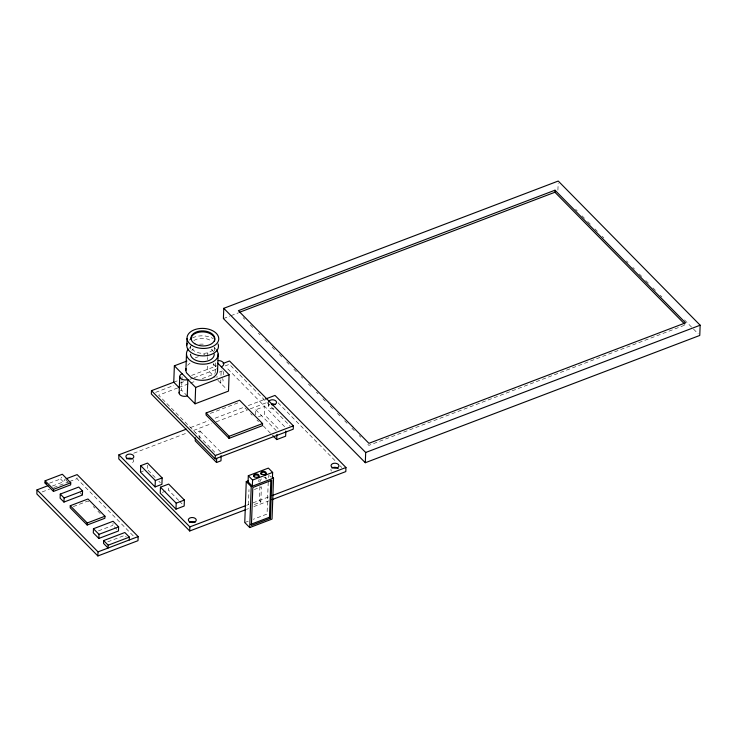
<?xml version="1.0" encoding="UTF-8"?>
<svg xmlns="http://www.w3.org/2000/svg" width="737" height="737" viewBox="0 0 737 737"><rect width="100%" height="100%" fill="white"/><g stroke="black" fill="none" stroke-linecap="round" stroke-linejoin="round"><path stroke-width="0.55" stroke-dasharray="3.69 2.76" d="M133.185 535.79L76.989 478.691L77.063 476.646M116.888 529.369L112.936 525.352L113.01 523.307M147.336 468.428L147.455 465.213M178.667 500.432L168.441 490.041L168.589 486.061M187.244 395.889L181.569 390.122L181.892 381.388M181.928 380.301L182.085 375.925M190.625 349.025L190.745 345.911A11.903 7.517 2.1 0 0 201.588 353.318A11.903 7.517 2.1 0 0 214.237 347.735M199.699 439.178L199.994 430.979L195.535 432.683M207.327 366.197L207.208 369.467L215.02 377.399M207.576 359.638L207.65 357.454M207.696 356.367L207.816 353.087L203.633 354.681M214.32 350.978L214.467 346.823M215.176 373.033L215.619 361.019M220.814 379.887L220.695 383.166A5.288 3.344 2.1 0 0 222.316 378.588M220.971 375.52L221.211 368.97M223.339 374.792L223.458 371.512M248.433 504.753L248.986 489.561M255.555 414.885L255.739 409.772L264.657 406.373L264.362 414.562L278.549 428.98M259.912 486.475L259.387 500.58L260.806 502.026L253.832 504.679M260.806 502.026L261.368 486.835L254.394 489.488M268.461 406.4L268.581 403.332M268.222 482.191L267.052 514.048L253.252 519.299M268.388 477.64L268.471 475.365M557.909 190.146L558.167 183.32M49.49 483.177L60.517 478.976L61.678 477.189M52.327 486.061L63.354 481.86L65.096 479.179M223.403 318.559L229.852 316.099M230.93 315.694L238.456 312.829M195.268 357.86L198.4 356.671M173.766 382.199L177.949 380.605M191.537 375.437L216.77 365.828M155.618 392.379L173.794 385.469M180.206 383.028L184.49 381.397M189.833 379.362L193.039 378.145M194.107 377.74L215.49 369.596M225.107 365.939L229.391 364.308L290.056 425.94M177.783 387.911L158.639 395.198L216.825 454.305M178.851 387.505L189.483 383.461M190.542 383.056L194.798 381.434M202.242 378.606L215.001 373.751M219.257 372.13L222.445 370.914M210.248 413.42L238.466 402.688M190.551 427.552L208.728 420.634M215.14 418.192L244.002 407.211M248.277 405.58L264.316 399.482M133.738 453.209L187.189 432.868M193.61 430.426L211.777 423.508M216.061 421.886L249.198 409.275M250.267 408.869L267.374 402.356M42.129 491.957L49.526 489.147M53.746 487.535L68.541 481.906M69.591 481.51L76.989 478.691M258.411 416.829L264.362 414.562M140.481 472.085L143.402 470.98M73.313 506.586L87.906 501.031L89.453 502.597M162.297 492.38L168.441 490.041M98.472 530.861L112.936 525.352M107.786 541.815L124.719 535.375L126.23 536.904M684.406 325.293L368.85 445.378L366.427 442.919M246.536 505.333L248.673 504.513M252.948 502.892L268.987 496.784M246.388 509.424L248.526 508.613M253.869 506.577L268.839 500.884M244.758 522.533L249.005 520.912M213.205 363.691L216.015 366.814A5.288 3.344 2.1 0 1 213.177 363.931M575.606 209.299L577.218 210.939M582.055 215.858L584.478 218.309M587.702 221.588L590.927 224.868M594.962 228.958L597.375 231.418M602.212 236.328L603.824 237.968M626.404 260.907L628.016 262.547M632.853 267.457L634.465 269.097M639.301 274.017L641.724 276.467M645.75 280.567L648.984 283.846M653.01 287.937L655.433 290.396M660.269 295.307L661.881 296.947M684.452 319.886L698.16 333.806M243.127 317.656L244.739 319.287M250.387 325.017L252.8 327.477M258.438 333.207L260.05 334.847M264.887 339.757L267.31 342.217M272.137 347.127L274.56 349.587M279.397 354.497L281.81 356.948M286.647 361.867L289.061 364.318M293.897 369.228L296.32 371.688M301.157 376.598L302.76 378.238M308.407 383.968L310.821 386.428M316.468 392.158L318.08 393.798M322.907 398.708L325.33 401.158M330.167 406.078L332.58 408.528M337.417 413.448L339.831 415.898M344.667 420.809L347.09 423.268M351.927 428.179L354.34 430.638M359.177 435.549L360.789 437.188M278.079 402.789L336.136 461.758M340.162 465.858L341.775 467.498M227.77 368.896L285.155 427.202M255.739 409.772L276.237 430.592M263.321 425.968L270.424 433.181M217.857 380.283L226.932 389.505M245.062 407.92L246.646 409.532M250.608 413.558L252.192 415.171M256.946 419.998L258.53 421.61M269.567 475.678L270.995 477.115M266.131 478.073L265.044 476.968A3.971 2.552 -44.5 0 1 265.007 480.008M199.994 430.979L221.284 452.61M179.46 501.234L182.601 504.43M148.073 470.27L155.756 478.083M158.833 481.206L160.371 482.772M80.112 492.712L82.406 495.052M93.304 506.522L94.852 508.088M97.938 511.22L100.25 513.578M65.888 479.99L68.283 482.422M60.517 478.976L63.354 481.86M259.866 482.099A3.971 2.552 -44.5 0 1 263.247 477.714A3.971 2.552 -44.5 0 1 266.564 479.409M258.88 481.731A3.971 2.552 -44.5 0 1 259.249 479.29M133.065 459.409A3.971 2.506 2.1 0 1 129.887 463.195M331.521 471.081A3.971 2.506 2.1 0 1 330.996 469.183M273.611 408.795A3.971 2.506 2.1 0 1 269.079 407.653A3.971 2.506 2.1 0 1 269.502 404.622M216.263 377.058A5.288 3.344 2.1 0 1 217.627 376.939M189.252 340.162A15.864 10.023 2.1 0 1 190.938 338.808M192.44 337.942A15.864 10.023 2.1 0 1 213.343 338.698M180.51 390.665A5.288 3.344 2.1 0 1 181.569 390.122M193.859 340.568A11.903 7.517 2.1 0 1 212.072 341.48M187.668 365.322A15.864 10.023 2.1 0 1 190.045 363.23M188.948 348.463A15.864 10.023 2.1 0 1 190.634 347.118M199.58 344.216A15.864 10.023 2.1 0 1 205.761 344.437M214.016 347.634A15.864 10.023 2.1 0 1 215.701 349.062M191.777 350.443A11.903 7.517 2.1 0 1 193.555 348.877M211.095 349.264A11.903 7.517 2.1 0 1 213.666 352.148"/><path stroke-width="1.11" d="M47.877 485.729L36.997 489.875L36.85 493.965L97.864 555.956L138.003 540.682L138.16 536.591L77.136 474.6L66.1 478.801M45.04 482.846L45.114 480.8L62.332 474.25L70.752 482.809L70.678 484.854L53.46 491.413L45.04 482.846L46.486 484.32M53.46 491.413L53.534 489.359L45.114 480.8M60.268 494.085L60.121 498.175L63.953 502.072L82.406 495.052L82.562 490.953L78.721 487.056L60.268 494.085L64.11 497.982L63.953 502.072M70.264 505.729L70.19 507.775L87.169 525.02L104.884 518.277L104.958 516.232L87.979 498.986L70.264 505.729L87.242 522.975L87.169 525.02M93.461 528.733L93.304 532.823L98.832 538.443L118.464 530.972L118.62 526.881L113.083 521.262L93.461 528.733L98.988 534.343L98.832 538.443M97.864 555.956L98.021 551.866L36.997 489.875M103.659 540.571L103.558 543.427L108.09 548.033L108.192 545.177L103.659 540.571L124.829 532.519L129.362 537.116L129.251 539.981M186.277 429.183L118.924 454.812L118.768 458.902L189.722 530.99L245.31 509.829M140.721 465.673L140.481 472.085L155.092 486.927L161.91 484.329L162.14 477.917L147.538 463.076L140.721 465.673L155.323 480.506L155.092 486.927M179.229 387.745L173.766 382.199L151.463 390.684L151.343 394.009L215.204 458.884L293.243 429.192L293.363 425.857L229.511 360.983L223.136 363.405M160.463 487.185L160.242 493.164L175.986 509.147L184.176 506.033L184.397 500.054L168.662 484.062L160.463 487.185L176.198 503.168L175.986 509.147M173.766 382.199L174.365 365.819L186.903 361.038M179.128 393.033L179.727 376.653M185.89 370.352L186.479 354.239M187.051 338.504L186.783 345.929A15.864 10.023 2.1 0 0 204.693 355.842A15.864 10.023 2.1 0 0 218.106 344.022M217.747 363.175L229.096 374.709L228.498 391.098L195.047 403.821L187.244 395.889L187.843 379.509A5.288 3.344 2.1 0 1 180.547 378.321A5.288 3.344 2.1 0 1 182.168 373.742M189.722 530.99L189.87 526.891L118.924 454.812M195.047 403.821L195.646 387.441L174.365 365.819M195.351 437.796L195.241 440.873L216.521 462.495L220.98 460.8L221.164 455.678M206.139 412.969L206.065 415.014L229.041 438.358L262.492 425.636L262.565 423.582L239.589 400.237L206.139 412.969L229.124 436.313L229.041 438.358M217.572 370.177L218.161 354.064M215.204 458.884L215.324 455.558L151.463 390.684M216.521 462.495L216.669 458.405M223.772 308.324L223.403 318.559L365.303 462.725L699.772 335.446L700.15 325.21L558.25 181.044L223.772 308.324L365.681 452.49L365.303 462.725M248.387 480.764L246.259 481.574L244.758 522.533L249.723 527.572L272.027 519.088L273.528 478.138L272.11 476.692M248.314 475.733L248.083 481.869L252.34 486.199L252.57 480.054L248.314 475.733L268.379 468.096L272.635 472.417L272.414 478.562M249.723 527.572L251.225 486.623L246.259 481.574M270.442 518.212L271.833 480.266L252.809 487.498L251.418 525.453L270.442 518.212L269.475 517.227L270.829 480.432M285.836 431.071L285.643 436.193L276.725 439.584L276.919 434.471M265.384 399.076L275.012 395.41L345.957 467.498L345.81 471.588L272.045 499.658M684.673 324.068L554.924 192.246L555.007 190.201L238.373 310.692L368.924 443.324L685.557 322.834L555.007 190.201M239.368 312.331L554.924 192.246M195.646 387.441L229.096 374.709M53.534 489.359L70.752 482.809M64.11 497.982L82.562 490.953M229.124 436.313L262.565 423.582M215.324 455.558L293.363 425.857M155.323 480.506L162.14 477.917M87.242 522.975L104.958 516.232M176.198 503.168L184.397 500.054M98.988 534.343L118.62 526.881M252.57 480.054L272.635 472.417M251.225 486.623L273.528 478.138M108.192 545.177L129.362 537.116M98.021 551.866L138.16 536.591M365.681 452.49L700.15 325.21M189.87 526.891L245.467 505.739M272.193 495.568L345.957 467.498M250.451 524.468L269.475 517.227M272.782 435.585L276.725 439.584M265.79 474.683A2.598 1.649 2.1 0 1 265.403 475.024M261.009 474.306A2.598 1.649 2.1 0 1 263.376 472.224A2.598 1.649 2.1 0 1 266.029 474.287M253.648 476.646A2.653 1.677 2.1 0 1 256.531 474.969A2.653 1.677 2.1 0 1 258.89 477.06M189.391 522.257A3.971 2.506 2.1 0 1 195.001 522.432M126.792 458.921A3.971 2.506 2.1 0 1 132.393 458.893M331.945 468.05A3.971 2.506 2.1 0 1 338.209 468.539M271.234 403.959A3.971 2.506 2.1 0 1 275.104 404.585M268.618 402.301A3.971 2.506 2.1 0 1 272.754 399.786A3.971 2.506 2.1 0 1 276.504 402.697A3.971 2.506 2.1 0 1 271.713 404.714M218.226 360.559A5.288 3.344 2.1 0 1 223.495 363.009A5.288 3.344 2.1 0 1 221.293 366.786M186.783 345.063A15.864 10.023 2.1 0 1 187.143 343.331M190.975 339.481A11.903 7.517 2.1 0 1 203.9 331.945A11.903 7.517 2.1 0 1 214.476 341.305M187.244 395.889A5.288 3.344 2.1 0 1 181.376 395.677A5.288 3.344 2.1 0 1 179.248 392.167M217.212 368.436A15.864 10.023 2.1 0 1 209.658 379.131A15.864 10.023 2.1 0 1 191.012 377.418L186.608 372.94A15.864 10.023 2.1 0 1 186.01 368.601M216.392 349.835A15.864 10.023 2.1 0 1 202.316 364.179A15.864 10.023 2.1 0 1 188.257 349.209M214.209 354.092A11.903 7.517 2.1 0 1 202.832 361.683A11.903 7.517 2.1 0 1 190.441 354.211M261.764 474.084A2.598 1.649 2.1 0 0 266.057 473.329A2.598 1.649 2.1 0 0 262.74 471.33A2.598 1.649 2.1 0 0 261.764 474.084M254.541 476.848A2.653 1.677 2.1 0 0 258.927 476.074A2.653 1.677 2.1 0 0 255.536 474.029A2.653 1.677 2.1 0 0 254.541 476.848M189.464 521.704A3.971 2.506 2.1 0 0 196.116 520.792A3.971 2.506 2.1 0 0 191.334 517.567A3.971 2.506 2.1 0 0 189.464 521.704M127.188 458.377A3.971 2.506 2.1 0 0 133.738 457.216A3.971 2.506 2.1 0 0 128.68 454.167A3.971 2.506 2.1 0 0 127.188 458.377M332.332 467.507A3.971 2.506 2.1 0 0 338.882 466.346A3.971 2.506 2.1 0 0 333.824 463.297A3.971 2.506 2.1 0 0 332.332 467.507M192.182 345.579A15.864 10.023 2.1 0 0 218.382 340.936A15.864 10.023 2.1 0 0 198.133 328.748A15.864 10.023 2.1 0 0 192.182 345.579M194.863 343.792A11.903 7.517 2.1 0 0 214.513 340.31A11.903 7.517 2.1 0 0 199.331 331.162A11.903 7.517 2.1 0 0 194.863 343.792"/></g></svg>
